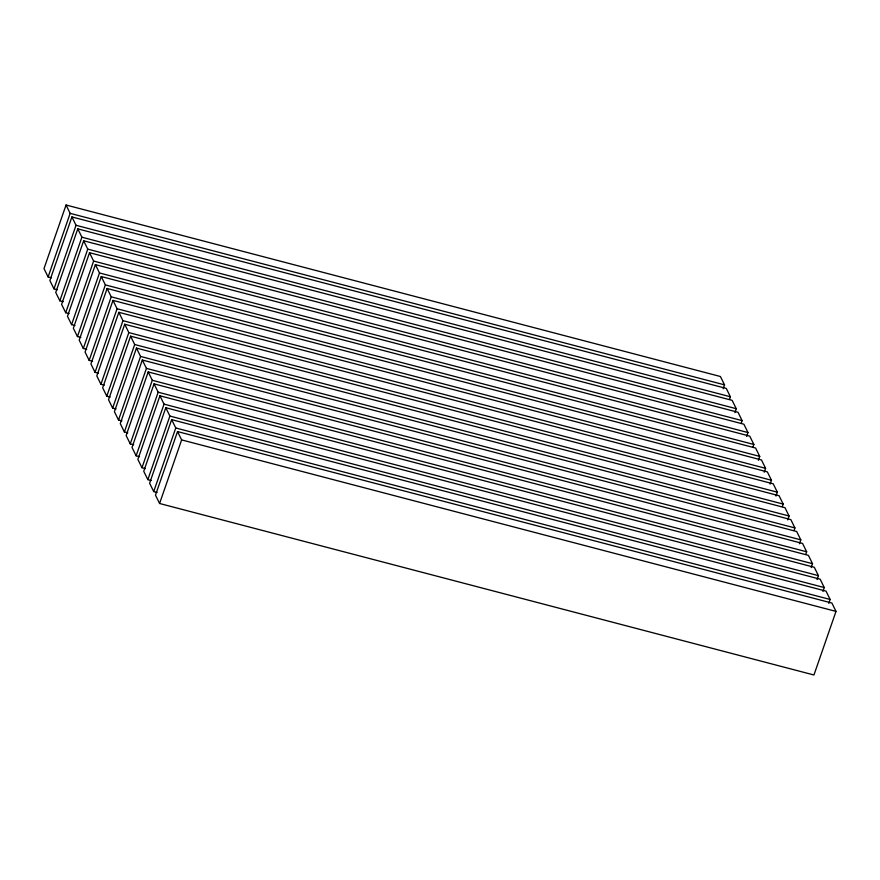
<?xml version="1.0" encoding="UTF-8"?>
<svg xmlns="http://www.w3.org/2000/svg" width="880" height="880" viewBox="0 0 880 880"><rect width="100%" height="100%" fill="white"/><g stroke="black" fill="none" stroke-linecap="round" stroke-linejoin="round"><path stroke-width="1.32" d="M723.173 388.751L724.526 384.857L720.412 376.508L66.055 205.007L44 268.598L48.103 276.947L51.513 277.838M48.103 276.947L70.158 213.356L66.055 205.007M729.487 399.377L730.389 396.781L726.286 388.432L71.918 216.931L49.863 280.522L53.977 288.871L57.387 289.762M53.977 288.871L76.021 225.28L71.918 216.931M734.91 412.599L736.263 408.705L732.149 400.356L77.781 228.855L55.737 292.446L59.84 300.795L63.25 301.686M59.84 300.795L81.895 237.204L77.781 228.855M741.224 423.225L742.126 420.629L738.023 412.28L83.655 240.779L61.6 304.37L65.703 312.719L69.113 313.61M65.703 312.719L87.758 249.128L83.655 240.779M746.647 436.447L747.989 432.553L743.886 424.204L89.518 252.703L67.474 316.294L71.577 324.632L74.987 325.534M71.577 324.632L93.621 261.052L89.518 252.703M752.961 447.073L753.863 444.477L749.749 436.128L95.381 264.627L73.337 328.218L77.44 336.556L80.85 337.458M77.44 336.556L99.495 272.976L95.381 264.627M758.373 460.295L759.726 456.401L755.623 448.052L101.255 276.551L79.2 340.142L83.314 348.48L86.713 349.382M83.314 348.48L105.358 284.9L101.255 276.551M764.247 472.219L765.589 468.325L761.486 459.976L107.118 288.475L85.074 352.066L89.177 360.404L92.587 361.306M89.177 360.404L111.232 296.824L107.118 288.475M770.11 484.132L771.463 480.249L767.36 471.9L112.992 300.399L90.937 363.99L95.04 372.328L98.45 373.23M95.04 372.328L117.095 308.748L112.992 300.399M775.984 496.056L777.326 492.173L773.223 483.824L118.855 312.323L96.8 375.914L100.914 384.252L104.324 385.143M100.914 384.252L122.958 320.672L118.855 312.323M782.298 506.682L783.2 504.086L779.086 495.748L124.718 324.247L102.674 387.827L106.777 396.176L110.187 397.067M106.777 396.176L128.832 332.596L124.718 324.247M787.71 519.904L789.063 516.01L784.96 507.672L130.592 336.171L108.537 399.751L112.64 408.1L116.05 408.991M112.64 408.1L134.695 344.52L130.592 336.171M794.035 530.53L794.926 527.934L790.823 519.596L136.455 348.095L114.411 411.675L118.514 420.024L121.924 420.915M118.514 420.024L140.558 356.444L136.455 348.095M799.447 543.752L800.8 539.858L796.686 531.52L142.318 360.019L120.274 423.599L124.377 431.948L127.787 432.839M124.377 431.948L146.432 368.368L142.318 360.019M805.761 554.378L806.663 551.782L802.56 543.444L148.192 371.943L126.137 435.523L130.251 443.872L133.65 444.763M130.251 443.872L152.295 380.292L148.192 371.943M811.184 567.6L812.526 563.706L808.423 555.368L154.055 383.867L132.011 447.447L136.114 455.796L139.524 456.687M136.114 455.796L158.169 392.216L154.055 383.867M817.047 579.524L818.4 575.63L814.297 567.281L159.929 395.791L137.874 459.371L141.977 467.72L145.387 468.611M141.977 467.72L164.032 404.14L159.929 395.791M822.921 591.448L824.263 587.554L820.16 579.205L165.792 407.715L143.737 471.295L147.851 479.644L151.261 480.535M147.851 479.644L169.895 416.064L165.792 407.715M828.784 603.372L830.137 599.478L826.023 591.129L171.655 419.639L149.611 483.219L153.714 491.568L157.124 492.459M153.714 491.568L175.769 427.977L171.655 419.639M177.529 431.563L155.474 495.143L159.588 503.492L813.945 674.993L836 611.402L831.897 603.053L177.529 431.563L181.632 439.901L159.588 503.492M70.158 213.356L724.526 384.857M76.021 225.28L730.389 396.781M81.895 237.204L736.263 408.705M87.758 249.128L742.126 420.629M93.621 261.052L747.989 432.553M99.495 272.976L753.863 444.477M105.358 284.9L759.726 456.401M111.232 296.824L765.589 468.325M117.095 308.748L771.463 480.249M122.958 320.672L777.326 492.173M128.832 332.596L783.2 504.086M134.695 344.52L789.063 516.01M140.558 356.444L794.926 527.934M146.432 368.368L800.8 539.858M152.295 380.292L806.663 551.782M158.169 392.216L812.526 563.706M164.032 404.14L818.4 575.63M169.895 416.064L824.263 587.554M175.769 427.977L830.137 599.478M181.632 439.901L836 611.402"/></g></svg>
